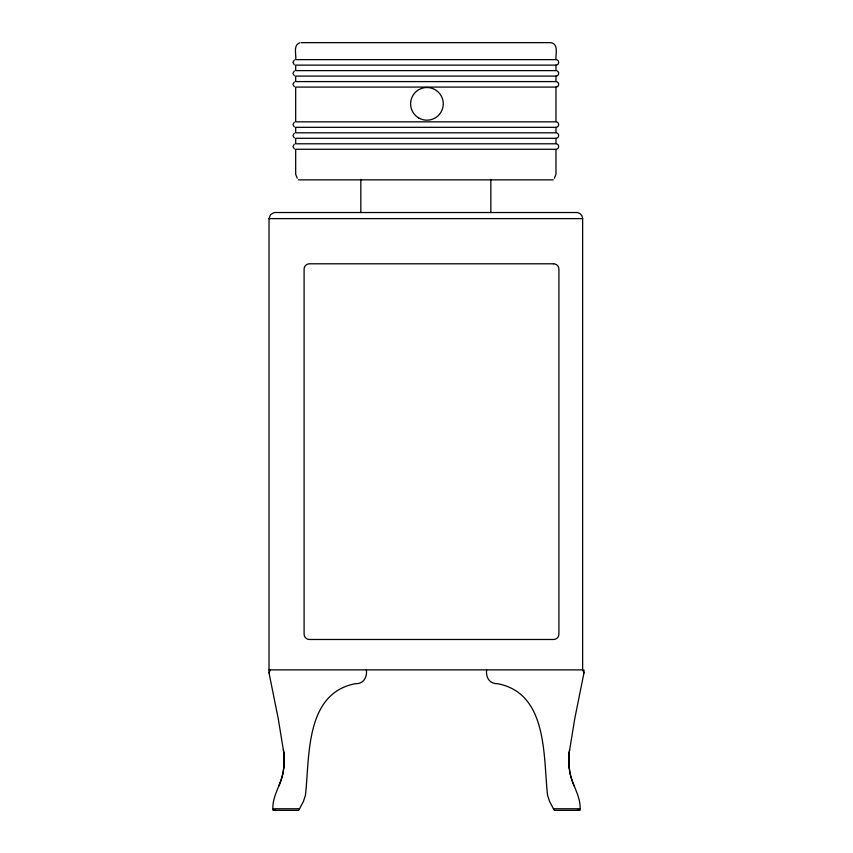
<?xml version="1.0" encoding="UTF-8"?>
<svg xmlns="http://www.w3.org/2000/svg" width="853" height="853" viewBox="0 0 853 853"><rect width="100%" height="100%" fill="white"/><g stroke="black" fill="none" stroke-linecap="round" stroke-linejoin="round"><path stroke-width="1.28" d="M366.374 669.882C367.131 675.054 365.233 681.195 359.87 683.04A9.575 9.426 0 0 1 355.797 683.616C304.734 693.041 309.81 757.091 305.449 795.231L303.38 801.543L298.731 810.35L272.992 810.35C271.542 795.391 282.833 782.979 283.686 768.158A47.405 33.523 90 0 0 283.814 752.709L278.227 718.61L269.026 672.921L269.026 218.613L270.508 214.604L274.239 212.525L577.438 212.525L580.104 213.623L581.97 215.809L582.642 218.613L582.642 669.882L583.974 672.921L574.773 718.61L569.186 752.719A47.405 33.523 -90 0 0 569.314 768.158C570.167 782.979 581.458 795.391 580.008 810.35L554.269 810.35L549.62 801.543L547.551 795.231C543.19 757.091 548.266 693.041 497.203 683.616A9.575 9.426 0 0 1 493.13 683.029C487.767 681.195 485.869 675.054 486.626 669.882M269.026 672.921L270.358 669.882M554.375 178.245L555.985 174.364L555.985 149.275L295.682 149.275L295.682 174.364L297.292 178.245M294.317 60.009L292.942 62.376L294.317 64.753M294.317 70.98L292.942 73.358L294.317 75.736M294.317 81.952L292.942 84.33L294.317 86.707M294.317 122.203L292.942 124.581L294.317 126.958M294.317 133.185L292.942 135.552L294.317 137.93M294.317 144.157L292.942 146.535L294.317 148.912M577.129 810.35L580.008 808.772L553.437 808.772M556.7 65.031C559.333 64.455 559.333 60.307 556.7 59.731M556.7 76.013C559.333 75.427 559.333 71.289 556.7 70.703M556.7 86.985C559.333 86.398 559.333 82.261 556.7 81.685M556.7 127.236C559.333 126.649 559.333 122.512 556.7 121.926M556.7 138.207C559.333 137.632 559.333 133.484 556.7 132.908M556.7 149.179C559.333 148.603 559.333 144.466 556.7 143.88M299.755 42.842C292.835 45.06 296.535 54.741 295.682 59.635L555.985 59.635C555.431 54.784 558.822 44.111 551.209 42.693M301.173 42.65L550.494 42.65M298.433 179.855L553.245 179.855M269.026 218.613L582.642 218.613M269.026 669.882L582.642 669.882M299.563 808.772L272.992 808.772L275.871 810.35M583.974 669.882L583.974 672.921M490.848 179.343L490.848 212.525M360.83 179.343L360.83 212.525M569.314 768.158A47.405 33.523 90 0 1 569.186 752.709M574.112 786.008A67.227 66.897 0 0 1 569.601 749.648M283.399 749.648A67.227 66.897 0 0 1 278.888 786.008M283.814 752.709A47.405 33.523 -90 0 1 283.686 768.158M555.985 65.127L295.682 65.127L295.682 70.618L555.985 70.618L555.985 65.127M555.985 76.098L295.682 76.098L295.682 81.589L555.985 81.589L555.985 76.098M555.985 87.081L295.682 87.081L295.682 121.84L555.985 121.84L555.985 87.081M555.985 127.321L295.682 127.321L295.682 132.812L555.985 132.812L555.985 127.321M555.985 138.303L295.682 138.303L295.682 143.794L555.985 143.794L555.985 138.303M553.597 263.801L309.415 263.801A5.31 5.31 0 0 0 304.105 269.111L304.105 634.163A5.31 5.31 0 0 0 309.415 639.483L553.597 639.483A5.31 5.31 0 0 0 558.907 634.163L558.907 269.111A5.31 5.31 0 0 0 553.597 263.801M418.77 117.981A16.335 16.335 0 0 0 443.272 103.842A16.335 16.335 0 0 0 418.77 89.693A16.335 16.335 0 0 0 418.77 117.981"/></g></svg>
